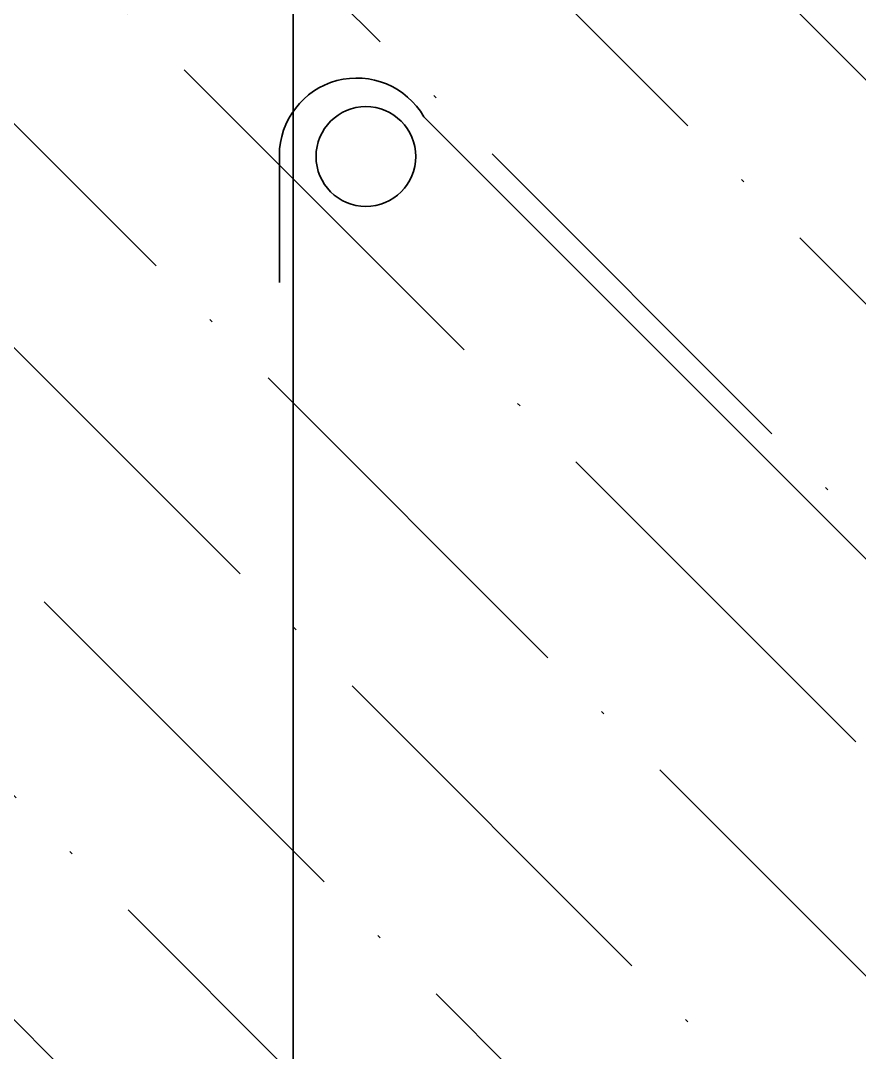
# Model space of a CAD drawing. Header units: millimetres. Extents: x -3846 to -1931, y -1557 to 231.
# Drawn here: x -3126.7 to -3042.6, y -517.6 to -414.2 of the extents above; entities that cross this region are included whole.
import ezdxf

# ---------------------------------------------------------------- set-up
doc = ezdxf.new("R2010")
doc.units = ezdxf.units.MM
doc.layers.add('A-DETL-____-OTLN', color=90, linetype='Continuous', lineweight=9)
doc.layers.add('A-DETL-GENF-OTLN', color=92, linetype='Continuous', lineweight=20)

msp = doc.modelspace()

# ---------------------------------------------------------------- hatches: boundary and pattern name
at = {"layer": 'A-DETL-GENF-OTLN', "lineweight": 9}
h = msp.add_hatch(dxfattribs=at)
h.set_pattern_fill('FP_3', style=0, pattern_type=2)
h.set_pattern_definition([(135, (-3199.888, 10356.939), (-30.869454, 8.418813), [39.687, -7.937, 0.33528, -7.602])])
h.paths.add_polyline_path([(-2800.305, -1130), (-2796.5323, -1130), (-2826.9977, -1076.8329), (-2843.734, -1047.355), (-2863.5621, -1011.5586), (-2880.8753, -978.8531), (-2895.6735, -948.8303), (-2899.7465, -939.6247), (-2905.122, -927.8199), (-2906.4242, -924.5326), (-2907.957, -921.0682), (-2911.0884, -912.7577), (-2915.1355, -902.5407), (-2916.3178, -898.8792), (-2917.725, -895.1444), (-2919.9468, -887.6403), (-2922.8421, -878.6737), (-2923.7952, -874.6418), (-2924.9813, -870.6357), (-2927.1648, -860.3885), (-2928.2374, -855.8516), (-2928.8441, -851.488), (-2929.7253, -847.1197), (-2930.3426, -840.7102), (-2931.3175, -833.6989), (-2931.4939, -828.7573), (-2931.9348, -824.1787), (-2931.8889, -817.6894), (-2932.0976, -811.839), (-2931.8062, -806.0197), (-2931.7732, -801.3595), (-2931.2458, -794.8312), (-2930.9953, -789.8303), (-2928.7019, -767.178), (-2925.4651, -737.8173), (-2924.1452, -723.7163), (-2923.2279, -710.003), (-2922.546, -695.5738), (-2922.466, -680.4236), (-2922.819, -663.7251), (-2924.4389, -642.4781), (-2925.4772, -631.2564), (-2928.5203, -611.4897), (-2931.7732, -593.0045), (-2936.9472, -571.3493), (-2941.9261, -551.8143), (-2950.162, -526.2424), (-2957.1721, -505.2343), (-2969.4407, -474.6581), (-2978.2236, -453.192), (-3005.8734, -395.188), (-3040.877, -330.7845), (-3040.877, -10), (-3139.3551, -10), (-3139.3551, -1130), (-2820.4052, -1130)])

# ---------------------------------------------------------------- linework, layer by layer
at = {"layer": 'A-DETL-____-OTLN', "lineweight": 35}
for p, q in [((-3099.3551, -1116.4106), (-3099.3551, -16.4106)), ((-2817.5671, -692.5022), (-3086.2676, -423.8017)), ((-3100.7565, -440.3952), (-3100.7565, -427.684))]:
    msp.add_line(p, q, dxfattribs=at)
msp.add_circle((-3092.0809, -427.7863), 5, dxfattribs=at)
msp.add_arc((-3092.992, -427.684), 7.7646, 30, 180, dxfattribs=at)

doc.saveas('drawing.dxf')
